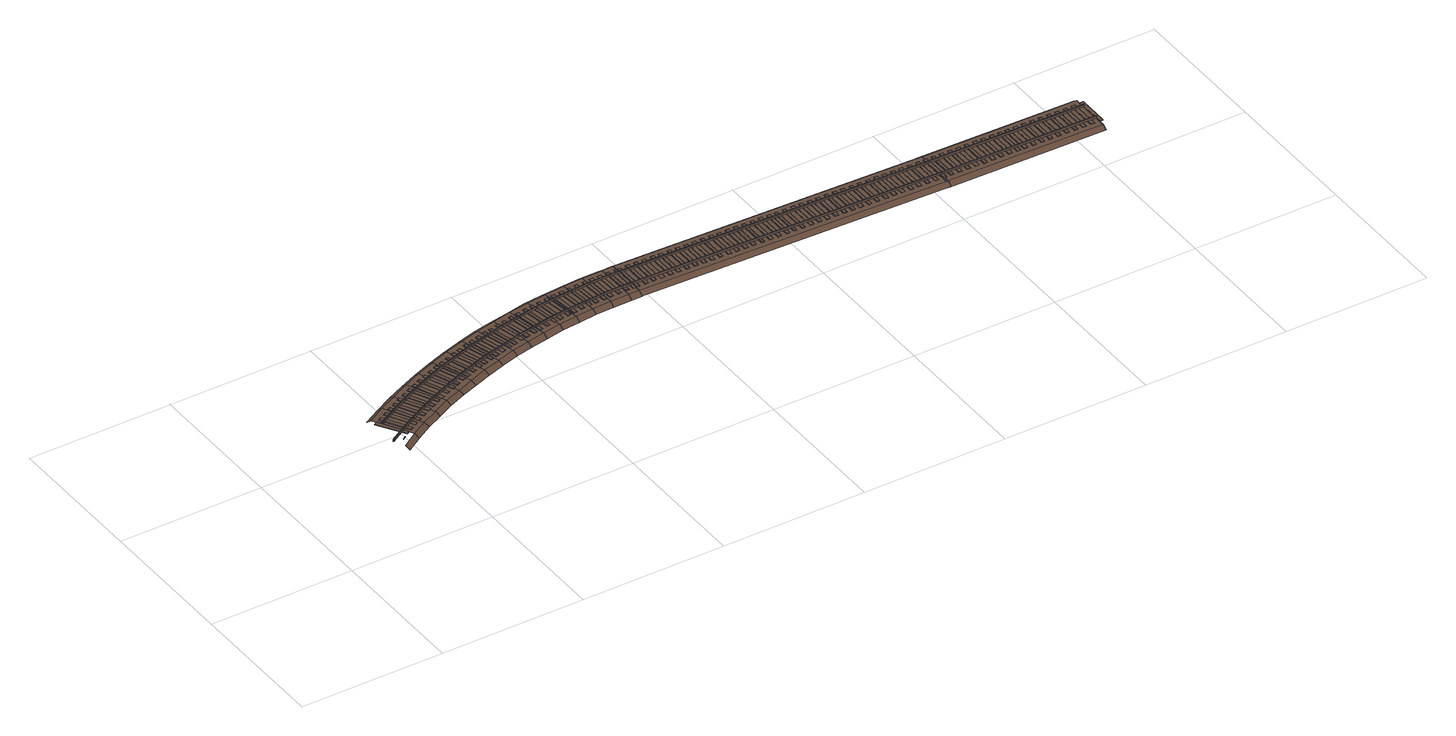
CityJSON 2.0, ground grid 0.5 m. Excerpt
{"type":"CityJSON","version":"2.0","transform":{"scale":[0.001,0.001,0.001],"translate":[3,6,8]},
"CityObjects":{
"railway1":{"type":"Railway","attributes":{"function":"1855"},"geometry":[{"type":"MultiSurface","lod":"3","boundaries":[[[0,1,2,3]],[[1,4,5,2]],[[4,6,7,5]],[[8,9,10,11]],[[12,13,14,15]],[[16,17,18,19]],[[12,20,21,13]],[[22,23,15,14]],[[21,20,23,22]],[[24,25,26,27]],[[13,21,22,14]],[[25,28,29,26]],[[30,31,32,33]],[[25,24,34,28]],[[35,27,26,29]],[[36,37,38,39]],[[37,40,41,38]],[[34,24,27,35]],[[40,42,43,41]],[[28,34,35,29]],[[31,19,44,32]],[[45,46,47,48]],[[3,2,49,50]],[[2,5,51,49]],[[5,7,52,51]],[[46,53,54,47]],[[46,45,55,53]],[[56,48,47,54]],[[19,18,57,44]],[[55,45,48,56]],[[53,55,56,54]],[[58,59,60,61]],[[59,62,63,60]],[[59,58,64,62]],[[65,61,60,63]],[[64,58,61,65]],[[62,64,65,63]],[[33,32,66,67]],[[68,69,70,71]],[[39,38,72,73]],[[38,41,74,72]],[[41,43,75,74]],[[69,76,77,70]],[[32,44,78,66]],[[69,68,79,76]],[[80,71,70,77]],[[50,49,81,82]],[[49,51,83,81]],[[51,52,84,83]],[[79,68,71,80]],[[76,79,80,77]],[[44,57,85,78]],[[86,87,88,89]],[[87,90,91,88]],[[87,86,92,90]],[[93,89,88,91]],[[92,86,89,93]],[[90,92,93,91]],[[94,95,96,97]],[[95,98,99,96]],[[67,66,100,101]],[[95,94,102,98]],[[103,97,96,99]],[[73,72,104,105]],[[72,74,106,104]],[[74,75,107,106]],[[102,94,97,103]],[[98,102,103,99]],[[66,78,108,100]],[[82,81,109,110]],[[81,83,111,109]],[[83,84,112,111]],[[113,114,115,116]],[[114,117,118,115]],[[78,85,119,108]],[[114,113,120,117]],[[121,116,115,118]],[[120,113,116,121]],[[117,120,121,118]],[[122,123,124,125]],[[123,126,127,124]],[[123,122,128,126]],[[129,125,124,127]],[[128,122,125,129]],[[126,128,129,127]],[[101,100,130,131]],[[105,104,132,133]],[[104,106,134,132]],[[106,107,135,134]],[[136,137,138,139]],[[137,140,141,138]],[[100,108,142,130]],[[111,112,143,144]],[[109,111,144,145]],[[110,109,145,146]],[[137,136,147,140]],[[148,139,138,141]],[[108,119,149,142]],[[147,136,139,148]],[[140,147,148,141]],[[150,151,152,153]],[[151,154,155,152]],[[151,150,156,154]],[[157,153,152,155]],[[156,150,153,157]],[[154,156,157,155]],[[158,159,160,161]],[[162,158,161,163]],[[158,162,164,159]],[[165,163,161,160]],[[131,130,166,167]],[[133,132,168,169]],[[132,134,170,168]],[[134,135,171,170]],[[159,164,165,160]],[[164,162,163,165]],[[130,142,172,166]],[[144,143,173,174]],[[145,144,174,175]],[[146,145,175,176]],[[142,149,177,172]],[[178,179,180,181]],[[182,178,181,183]],[[178,182,184,179]],[[185,183,181,180]],[[179,184,185,180]],[[184,182,183,185]],[[186,187,188,189]],[[190,186,189,191]],[[186,190,192,187]],[[193,191,189,188]],[[187,192,193,188]],[[192,190,191,193]],[[167,166,194,195]],[[169,168,196,197]],[[168,170,198,196]],[[170,171,199,198]],[[166,172,200,194]],[[174,173,201,202]],[[175,174,202,203]],[[176,175,203,204]],[[205,206,207,208]],[[172,177,209,200]],[[210,205,208,211]],[[205,210,212,206]],[[213,211,208,207]],[[206,212,213,207]],[[212,210,211,213]],[[214,215,216,217]],[[218,214,217,219]],[[214,218,220,215]],[[221,219,217,216]],[[215,220,221,216]],[[220,218,219,221]],[[222,223,224,225]],[[226,222,225,227]],[[222,226,228,223]],[[229,227,225,224]],[[223,228,229,224]],[[197,196,230,231]],[[196,198,232,230]],[[198,199,233,232]],[[195,194,234,235]],[[202,201,236,237]],[[203,202,237,238]],[[204,203,238,239]],[[194,200,240,234]],[[228,226,227,229]],[[200,209,241,240]],[[242,243,244,245]],[[246,242,245,247]],[[242,246,248,243]],[[249,247,245,244]],[[243,248,249,244]],[[248,246,247,249]],[[250,251,252,253]],[[251,254,255,252]],[[250,256,254,251]],[[255,257,253,252]],[[256,250,253,257]],[[254,256,257,255]],[[237,236,258,259]],[[238,237,259,260]],[[239,238,260,261]],[[231,230,262,263]],[[230,232,264,262]],[[232,233,265,264]],[[240,241,266,267]],[[234,240,267,268]],[[235,234,268,269]],[[270,271,272,273]],[[271,274,275,272]],[[270,276,274,271]],[[275,277,273,272]],[[276,270,273,277]],[[274,276,277,275]],[[278,279,280,281]],[[279,282,283,280]],[[278,284,282,279]],[[283,285,281,280]],[[284,278,281,285]],[[282,284,285,283]],[[286,287,288,289]],[[267,266,290,291]],[[259,258,292,293]],[[260,259,293,294]],[[287,295,296,288]],[[261,260,294,297]],[[264,265,298,299]],[[286,300,295,287]],[[296,301,289,288]],[[262,264,299,302]],[[263,262,302,303]],[[268,267,291,304]],[[300,286,289,301]],[[269,268,304,305]],[[295,300,301,296]],[[306,307,308,309]],[[307,310,311,308]],[[306,312,310,307]],[[311,313,309,308]],[[312,306,309,313]],[[310,312,313,311]],[[314,315,316,317]],[[315,318,319,316]],[[314,320,318,315]],[[319,321,317,316]],[[320,314,317,321]],[[318,320,321,319]],[[291,290,322,323]],[[293,292,324,325]],[[294,293,325,326]],[[297,294,326,327]],[[304,291,323,328]],[[299,298,329,330]],[[302,299,330,331]],[[303,302,331,332]],[[305,304,328,333]],[[334,335,336,337]],[[335,338,339,336]],[[339,340,337,336]],[[334,341,338,335]],[[341,334,337,340]],[[338,341,340,339]],[[342,343,344,345]],[[346,342,345,347]],[[346,348,343,342]],[[344,349,347,345]],[[343,348,349,344]],[[348,346,347,349]],[[323,322,350,351]],[[327,326,352,353]],[[326,325,354,352]],[[325,324,355,354]],[[356,357,358,359]],[[360,356,359,361]],[[328,323,351,362]],[[330,329,363,364]],[[332,331,365,366]],[[331,330,364,365]],[[360,367,357,356]],[[358,368,361,359]],[[333,328,362,369]],[[357,367,368,358]],[[367,360,361,368]],[[370,371,372,373]],[[374,370,373,375]],[[374,376,371,370]],[[372,377,375,373]],[[371,376,377,372]],[[376,374,375,377]],[[378,379,380,381]],[[382,378,381,383]],[[351,350,384,385]],[[382,386,379,378]],[[380,387,383,381]],[[353,352,388,389]],[[352,354,390,388]],[[354,355,391,390]],[[379,386,387,380]],[[386,382,383,387]],[[362,351,385,392]],[[364,363,393,394]],[[366,365,395,396]],[[365,364,394,395]],[[369,362,392,397]],[[398,399,400,401]],[[402,398,401,403]],[[402,404,399,398]],[[400,405,403,401]],[[399,404,405,400]],[[404,402,403,405]],[[406,407,408,409]],[[410,406,409,411]],[[410,412,407,406]],[[408,413,411,409]],[[385,384,414,415]],[[407,412,413,408]],[[412,410,411,413]],[[390,391,416,417]],[[388,390,417,418]],[[389,388,418,419]],[[420,421,422,423]],[[392,385,415,424]],[[425,420,423,426]],[[394,393,427,428]],[[395,394,428,429]],[[396,395,429,430]],[[422,431,426,423]],[[425,432,421,420]],[[421,432,431,422]],[[397,392,424,433]],[[432,425,426,431]],[[434,435,436,437]],[[438,434,437,439]],[[438,440,435,434]],[[436,441,439,437]],[[435,440,441,436]],[[415,414,442,443]],[[440,438,439,441]],[[444,445,446,447]],[[448,444,447,449]],[[417,416,450,451]],[[418,417,451,452]],[[419,418,452,453]],[[448,454,445,444]],[[446,455,449,447]],[[424,415,443,456]],[[445,454,455,446]],[[428,427,457,458]],[[454,448,449,455]],[[429,428,458,459]],[[430,429,459,460]],[[461,462,463,464]],[[433,424,456,465]],[[466,461,464,467]],[[466,468,462,461]],[[463,469,467,464]],[[462,468,469,463]],[[470,471,472,473]],[[468,466,467,469]],[[474,470,473,475]],[[443,442,476,477]],[[472,478,475,473]],[[474,479,471,470]],[[471,479,478,472]],[[451,450,480,481]],[[452,451,481,482]],[[453,452,482,483]],[[479,474,475,478]],[[484,485,486,487]],[[456,443,477,488]],[[489,484,487,490]],[[458,457,491,492]],[[459,458,492,493]],[[460,459,493,494]],[[489,495,485,484]],[[486,496,490,487]],[[485,495,496,486]],[[465,456,488,497]],[[495,489,490,496]],[[498,499,500,501]],[[477,476,502,503]],[[504,498,501,505]],[[504,506,499,498]],[[500,507,505,501]],[[481,480,508,509]],[[482,481,509,510]],[[483,482,510,511]],[[499,506,507,500]],[[512,513,514,515]],[[488,477,503,516]],[[506,504,505,507]],[[517,512,515,518]],[[492,491,519,520]],[[493,492,520,521]],[[494,493,521,522]],[[523,524,525,526]],[[527,528,529,530]],[[517,531,513,512]],[[514,532,518,515]],[[503,502,533,516]],[[513,531,532,514]],[[534,527,530,535]],[[497,488,516,533]],[[529,536,535,530]],[[531,517,518,532]],[[528,537,536,529]],[[538,539,540,541]],[[537,534,535,536]],[[542,538,541,543]],[[540,544,543,541]],[[539,545,544,540]],[[546,547,548,549]],[[545,542,543,544]],[[550,546,549,551]],[[548,552,551,549]],[[547,553,552,548]],[[554,555,556,557]],[[553,550,551,552]],[[558,554,557,559]],[[556,560,559,557]],[[555,561,560,556]],[[562,563,564,565]],[[561,558,559,560]],[[566,562,565,567]],[[564,568,567,565]],[[563,569,568,564]],[[570,571,572,573]],[[569,566,567,568]],[[574,570,573,575]],[[572,576,575,573]],[[571,577,576,572]],[[578,579,580,581]],[[577,574,575,576]],[[582,578,581,583]],[[580,584,583,581]],[[579,585,584,580]],[[586,587,588,589]],[[585,582,583,584]],[[590,586,589,591]],[[588,592,591,589]],[[587,593,592,588]],[[594,595,596,597]],[[593,590,591,592]],[[598,594,597,599]],[[596,600,599,597]],[[595,601,600,596]],[[602,603,604,605]],[[601,598,599,600]],[[606,602,605,607]],[[604,608,607,605]],[[603,609,608,604]],[[610,611,612,613]],[[609,606,607,608]],[[614,610,613,615]],[[612,616,615,613]],[[611,617,616,612]],[[618,619,620,621]],[[617,614,615,616]],[[622,618,621,623]],[[620,624,623,621]],[[619,625,624,620]],[[626,627,628,629]],[[625,622,623,624]],[[630,626,629,631]],[[628,632,631,629]],[[627,633,632,628]],[[634,635,636,637]],[[633,630,631,632]],[[638,634,637,639]],[[636,640,639,637]],[[635,641,640,636]],[[642,643,644,645]],[[641,638,639,640]],[[646,642,645,647]],[[644,648,647,645]],[[643,649,648,644]],[[650,651,652,653]],[[649,646,647,648]],[[654,650,653,655]],[[652,656,655,653]],[[651,657,656,652]],[[658,659,660,661]],[[657,654,655,656]],[[662,658,661,663]],[[660,664,663,661]],[[659,665,664,660]],[[666,667,668,669]],[[665,662,663,664]],[[670,666,669,671]],[[668,672,671,669]],[[667,673,672,668]],[[526,674,675,523]],[[676,677,678,679]],[[673,670,671,672]],[[680,681,682,683]],[[684,681,680,685]],[[685,686,687,684]],[[688,676,679,689]],[[678,690,689,679]],[[524,523,675,691]],[[677,692,690,678]],[[693,694,695,696]],[[697,698,699,700]],[[701,698,697,702]],[[702,703,704,701]],[[692,688,689,690]],[[705,693,696,706]],[[695,707,706,696]],[[708,525,524,691]],[[694,709,707,695]],[[710,711,712,713]],[[709,705,706,707]],[[714,710,713,715]],[[712,716,715,713]],[[711,717,716,712]],[[718,719,720,721]],[[717,714,715,716]],[[722,718,721,723]],[[720,724,723,721]],[[719,725,724,720]],[[726,727,728,729]],[[725,722,723,724]],[[730,726,729,731]],[[728,732,731,729]],[[727,733,732,728]],[[734,735,736,737]],[[733,730,731,732]],[[738,734,737,739]],[[736,740,739,737]],[[735,741,740,736]],[[742,743,744,745]],[[741,738,739,740]],[[746,742,745,747]],[[744,748,747,745]],[[743,749,748,744]],[[750,751,752,753]],[[749,746,747,748]],[[754,750,753,755]],[[752,756,755,753]],[[751,757,756,752]],[[758,759,760,761]],[[757,754,755,756]],[[762,758,761,763]],[[760,764,763,761]],[[759,765,764,760]],[[766,767,768,769]],[[765,762,763,764]],[[770,766,769,771]],[[768,772,771,769]],[[767,773,772,768]],[[774,775,776,777]],[[773,770,771,772]],[[778,774,777,779]],[[776,780,779,777]],[[775,781,780,776]],[[782,783,784,785]],[[781,778,779,780]],[[786,782,785,787]],[[784,788,787,785]],[[783,789,788,784]],[[790,791,792,793]],[[789,786,787,788]],[[794,790,793,795]],[[792,796,795,793]],[[791,797,796,792]],[[798,799,800,801]],[[797,794,795,796]],[[802,798,801,803]],[[800,804,803,801]],[[799,805,804,800]],[[806,807,808,809]],[[805,802,803,804]],[[810,806,809,811]],[[808,812,811,809]],[[807,813,812,808]],[[814,815,816,817]],[[813,810,811,812]],[[818,814,817,819]],[[816,820,819,817]],[[815,821,820,816]],[[822,823,824,825]],[[821,818,819,820]],[[826,822,825,827]],[[824,828,827,825]],[[823,829,828,824]],[[830,831,832,833]],[[829,826,827,828]],[[834,830,833,835]],[[832,836,835,833]],[[831,837,836,832]],[[838,839,840,841]],[[837,834,835,836]],[[842,838,841,843]],[[840,844,843,841]],[[839,845,844,840]],[[846,847,848,849]],[[845,842,843,844]],[[850,851,852,853]],[[854,846,849,855]],[[675,691,708,674]],[[848,856,855,849]],[[847,857,856,848]],[[858,859,860,861]],[[857,854,855,856]],[[862,858,861,863]],[[860,864,863,861]],[[859,865,864,860]],[[866,867,868,869]],[[865,862,863,864]],[[870,866,869,871]],[[868,872,871,869]],[[867,873,872,868]],[[874,875,876,877]],[[873,870,871,872]],[[878,874,877,879]],[[876,880,879,877]],[[875,881,880,876]],[[882,883,884,885]],[[881,878,879,880]],[[886,882,885,887]],[[884,888,887,885]],[[883,889,888,884]],[[890,891,892,893]],[[889,886,887,888]],[[894,890,893,895]],[[892,896,895,893]],[[891,897,896,892]],[[898,899,900,901]],[[897,894,895,896]],[[902,898,901,903]],[[900,904,903,901]],[[899,905,904,900]],[[906,907,908,909]],[[905,902,903,904]],[[910,906,909,911]],[[908,912,911,909]],[[907,913,912,908]],[[914,915,916,917]],[[913,910,911,912]],[[918,914,917,919]],[[916,920,919,917]],[[915,921,920,916]],[[922,923,924,925]],[[853,926,927,850]],[[921,918,919,920]],[[928,922,925,929]],[[930,931,932,933]],[[931,934,935,932]],[[934,936,937,935]],[[924,938,929,925]],[[923,939,938,924]],[[927,940,851,850]],[[941,942,943,944]],[[945,946,947,948]],[[946,949,950,947]],[[939,928,929,938]],[[949,951,952,950]],[[953,941,944,954]],[[943,955,954,944]],[[942,956,955,943]],[[940,957,852,851]],[[958,959,960,961]],[[956,953,954,955]],[[962,958,961,963]],[[960,964,963,961]],[[959,965,964,960]],[[966,967,968,969]],[[965,962,963,964]],[[970,966,969,971]],[[968,972,971,969]],[[967,973,972,968]],[[974,975,976,977]],[[973,970,971,972]],[[978,974,977,979]],[[976,980,979,977]],[[975,981,980,976]],[[982,983,984,985]],[[981,978,979,980]],[[986,982,985,987]],[[984,988,987,985]],[[983,989,988,984]],[[990,991,992,993]],[[989,986,987,988]],[[994,990,993,995]],[[992,996,995,993]],[[991,997,996,992]],[[998,999,1000,1001]],[[997,994,995,996]],[[1002,998,1001,1003]],[[1000,1004,1003,1001]],[[999,1005,1004,1000]],[[1006,1007,1008,1009]],[[1005,1002,1003,1004]],[[1010,1006,1009,1011]],[[1008,1012,1011,1009]],[[1007,1013,1012,1008]],[[1014,1015,1016,1017]],[[1013,1010,1011,1012]],[[1018,1014,1017,1019]],[[1016,1020,1019,1017]],[[1015,1021,1020,1016]],[[1022,1023,1024,1025]],[[1021,1018,1019,1020]],[[1026,1022,1025,1027]],[[927,940,957,926]],[[1024,1028,1027,1025]],[[1023,1029,1028,1024]],[[1029,1026,1027,1028]]]}]}
},
"vertices":[
[403,395,205],[403,395,212],[460,431,210],[460,431,204],[406,392,212],[462,427,210],[406,392,205],[462,427,204],[437,390,202],[447,397,202],[447,397,205],[437,390,205],[404,497,204],[462,406,202],[462,406,205],[404,497,205],[426,362,202],[434,348,191],[489,383,189],[481,397,202],[415,504,202],[472,412,202],[472,412,204],[415,504,205],[439,518,202],[428,512,202],[429,512,205],[439,518,205],[482,418,202],[483,418,204],[399,534,191],[407,520,202],[469,556,202],[461,570,189],[493,424,202],[493,424,204],[424,489,205],[424,489,211],[485,524,210],[485,523,204],[427,485,211],[487,520,210],[427,485,205],[487,520,204],[537,430,201],[465,532,202],[454,526,202],[454,526,204],[465,532,204],[517,464,208],[517,464,202],[520,461,208],[520,460,202],[508,433,201],[508,433,202],[517,439,201],[519,439,202],[545,416,189],[489,546,202],[478,540,202],[478,540,204],[489,546,204],[529,445,201],[529,445,202],[539,450,201],[539,450,202],[532,589,199],[524,603,189],[515,560,201],[504,554,201],[504,554,202],[515,560,202],[545,556,208],[545,556,202],[548,553,208],[548,552,202],[555,459,199],[555,459,202],[597,461,199],[565,464,199],[565,464,202],[577,496,208],[577,495,202],[579,492,208],[579,492,202],[604,446,186],[541,574,201],[529,568,201],[529,568,202],[541,574,202],[581,473,199],[581,473,202],[591,478,199],[592,478,202],[566,585,199],[555,580,199],[555,580,202],[566,585,202],[602,483,199],[602,483,201],[596,620,199],[589,635,186],[613,488,199],[613,488,201],[609,587,207],[609,586,201],[610,583,207],[610,583,201],[656,490,198],[637,525,205],[637,525,199],[638,521,205],[638,521,199],[592,598,199],[581,593,199],[581,593,202],[592,598,201],[629,496,199],[629,496,201],[662,475,186],[638,501,199],[640,501,201],[617,610,199],[606,605,199],[606,605,201],[617,610,201],[650,506,198],[650,506,199],[661,511,198],[661,511,199],[658,648,198],[653,663,186],[672,615,205],[672,615,199],[674,611,205],[674,611,199],[644,622,198],[633,617,199],[633,617,201],[644,622,199],[677,518,198],[677,518,199],[716,516,196],[700,548,199],[700,548,205],[699,552,205],[699,552,199],[688,523,196],[688,523,199],[722,501,185],[670,634,198],[660,629,198],[660,629,199],[670,634,199],[704,530,196],[704,530,199],[715,535,196],[715,535,199],[686,640,196],[726,539,196],[726,539,199],[686,640,199],[697,644,196],[697,644,199],[737,544,196],[737,544,198],[725,675,196],[719,690,183],[736,641,204],[736,641,198],[738,637,204],[738,637,198],[775,540,195],[762,573,198],[762,573,204],[761,577,204],[761,577,198],[782,525,183],[713,651,196],[754,551,196],[754,551,198],[713,651,199],[724,655,196],[724,655,199],[765,555,196],[765,555,198],[739,661,196],[775,559,196],[775,559,198],[739,661,198],[750,665,196],[750,665,198],[787,563,195],[787,563,196],[791,699,195],[786,714,183],[802,664,202],[801,664,196],[803,661,202],[803,661,196],[838,563,194],[825,596,196],[825,596,202],[824,600,202],[824,600,196],[767,671,196],[803,569,195],[803,569,196],[767,671,198],[843,547,182],[778,675,195],[778,675,196],[815,573,195],[815,573,196],[794,681,195],[831,579,194],[831,579,196],[794,681,196],[806,685,195],[806,685,196],[843,584,194],[843,584,196],[820,689,195],[854,587,194],[854,587,196],[820,689,196],[832,693,194],[832,693,196],[865,590,194],[865,590,196],[867,686,201],[867,686,196],[869,682,202],[869,682,196],[859,721,194],[854,736,182],[888,617,195],[888,617,201],[887,621,201],[887,621,195],[900,583,192],[906,568,180],[849,699,194],[882,596,192],[882,596,195],[849,699,196],[860,702,194],[860,702,196],[892,600,192],[892,600,195],[875,707,192],[904,603,192],[904,603,195],[875,707,195],[916,606,192],[916,606,195],[886,710,192],[886,710,195],[953,635,194],[953,635,199],[952,639,199],[952,639,194],[934,705,199],[934,705,194],[935,701,199],[935,701,194],[968,586,180],[964,601,192],[927,740,192],[922,756,180],[903,715,192],[933,611,192],[933,611,194],[903,715,195],[945,614,192],[945,614,194],[915,718,192],[915,718,195],[932,723,192],[962,619,192],[962,619,194],[932,723,194],[973,622,191],[973,622,192],[943,726,192],[943,726,194],[958,730,192],[985,625,191],[985,625,192],[959,730,194],[1030,601,178],[1027,617,189],[1017,651,192],[1017,652,199],[1017,656,198],[996,628,191],[996,628,192],[1017,655,192],[1001,718,192],[1001,718,199],[970,732,191],[970,732,192],[1001,722,199],[1001,722,192],[995,757,191],[991,773,179],[987,737,191],[1013,632,191],[1013,632,192],[987,737,192],[1025,635,189],[1025,635,192],[999,740,191],[999,740,192],[1014,743,191],[1035,637,189],[1035,637,192],[1014,743,192],[1048,640,189],[1048,640,192],[1025,745,189],[1025,745,192],[1094,615,176],[1091,630,189],[1083,665,191],[1083,665,196],[1082,669,196],[1082,669,191],[1062,772,189],[1070,732,192],[1070,732,196],[1069,736,196],[1069,736,191],[1059,787,176],[1043,749,189],[1065,643,189],[1065,643,192],[1043,749,192],[1077,646,189],[1077,646,191],[1054,751,192],[1054,751,189],[1089,648,189],[1099,650,189],[1099,650,191],[1089,648,191],[1070,755,189],[1070,755,191],[1082,757,189],[1082,757,191],[1157,626,176],[1155,642,188],[1147,681,196],[1147,681,189],[1149,677,196],[1149,677,189],[1118,653,189],[1130,655,188],[1130,655,189],[1118,653,191],[1099,760,189],[1099,760,191],[1133,784,188],[1138,744,189],[1138,744,196],[1138,748,196],[1136,748,189],[1110,762,189],[1110,762,191],[1130,800,176],[1147,658,188],[1158,661,188],[1158,661,189],[1147,658,189],[1128,765,188],[1128,765,189],[1139,767,188],[1139,767,189],[1170,662,186],[1182,664,186],[1182,664,189],[1170,662,189],[1155,769,188],[1155,769,189],[1221,635,173],[1219,651,186],[1166,771,188],[1166,771,189],[1214,690,195],[1214,690,189],[1215,686,195],[1215,686,189],[1202,794,186],[1207,754,189],[1207,754,195],[1206,758,195],[1206,758,189],[1199,809,175],[1200,666,186],[1211,668,186],[1211,668,189],[1200,666,189],[1184,773,186],[1184,773,189],[1197,775,186],[1197,775,189],[1223,669,186],[1235,670,186],[1235,670,188],[1223,669,188],[1211,777,186],[1211,777,189],[1224,778,186],[1224,778,188],[1285,642,173],[1283,657,185],[1280,693,186],[1280,693,192],[1280,697,192],[1280,697,186],[1253,672,186],[1264,673,186],[1264,673,188],[1253,672,188],[1272,801,185],[1240,780,186],[1240,780,188],[1275,761,186],[1275,761,192],[1275,765,192],[1275,765,186],[1253,781,188],[1253,781,186],[1269,817,173],[1282,675,185],[1293,677,185],[1293,677,186],[1282,675,186],[1271,783,186],[1271,783,188],[1283,784,185],[1283,784,186],[1349,646,172],[1349,662,183],[1306,677,185],[1317,678,185],[1317,678,186],[1306,677,186],[1298,785,185],[1298,785,186],[1348,698,186],[1348,698,192],[1348,702,192],[1348,702,186],[1309,786,185],[1309,786,186],[1341,806,183],[1344,766,186],[1344,766,192],[1344,770,192],[1344,770,186],[1335,679,183],[1347,680,183],[1347,680,186],[1335,679,186],[1341,822,172],[1328,787,183],[1328,787,186],[1340,788,183],[1340,788,186],[1359,680,183],[1371,681,183],[1371,681,186],[1359,680,186],[1355,788,183],[1355,788,186],[1415,648,170],[1415,664,183],[1367,789,186],[1367,789,183],[1415,700,185],[1415,700,191],[1415,704,191],[1415,704,185],[1389,681,183],[1400,682,183],[1400,682,185],[1389,681,185],[1413,808,182],[1384,789,183],[1384,789,185],[1413,768,185],[1413,768,191],[1413,772,191],[1413,772,185],[1397,790,183],[1397,790,185],[1412,824,170],[1418,682,183],[1429,683,182],[1429,683,183],[1418,682,185],[1452,648,170],[1452,664,182],[1413,790,183],[1413,790,185],[1426,791,182],[1426,791,183],[1452,700,183],[1452,700,189],[1452,704,189],[1452,704,183],[1442,682,182],[1453,682,182],[1453,682,183],[1442,682,183],[1452,808,182],[1442,790,182],[1442,790,183],[1452,768,183],[1452,768,189],[1452,772,189],[1452,772,183],[1444,665,182],[1444,809,182],[1444,825,170],[1444,649,170],[1455,683,182],[1466,683,180],[1466,683,183],[1455,683,183],[1453,790,182],[1453,790,183],[1452,824,170],[1455,791,182],[1455,791,183],[1466,791,183],[1466,791,180],[1485,683,180],[1497,683,180],[1497,683,183],[1485,683,183],[1485,791,180],[1485,791,183],[1497,791,183],[1497,791,180],[1514,683,180],[1525,683,180],[1525,683,182],[1514,683,182],[1514,791,180],[1514,791,182],[1525,791,182],[1525,791,180],[1543,683,179],[1556,683,179],[1556,683,180],[1543,683,180],[1543,791,179],[1543,791,180],[1556,791,180],[1556,791,179],[1573,683,179],[1585,683,178],[1586,683,180],[1573,683,180],[1573,791,179],[1573,791,180],[1586,791,180],[1585,791,178],[1602,683,178],[1614,683,176],[1614,683,179],[1602,683,180],[1602,791,178],[1602,791,180],[1614,791,179],[1614,791,176],[1633,683,176],[1644,683,176],[1644,683,179],[1633,683,179],[1633,791,176],[1633,791,179],[1644,791,179],[1644,791,176],[1662,683,176],[1674,683,176],[1674,683,178],[1662,683,178],[1662,791,176],[1662,791,178],[1674,791,178],[1674,791,176],[1692,683,175],[1704,683,175],[1704,683,176],[1692,683,176],[1692,791,175],[1692,791,176],[1704,791,176],[1704,791,175],[1721,683,175],[1733,683,173],[1733,683,176],[1721,683,176],[1721,791,175],[1721,791,176],[1733,791,176],[1733,791,173],[1751,683,173],[1762,683,173],[1762,683,175],[1751,683,176],[1751,791,173],[1751,791,176],[1762,791,175],[1762,791,173],[1781,683,173],[1793,683,173],[1793,683,175],[1781,683,175],[1781,791,173],[1781,791,175],[1793,791,175],[1793,791,173],[1810,683,172],[1822,683,172],[1822,683,173],[1810,683,173],[1810,791,172],[1810,791,173],[1822,791,173],[1822,791,172],[1839,683,170],[1852,683,170],[1852,683,173],[1839,683,173],[1839,791,170],[1839,791,173],[1852,791,173],[1852,791,170],[1868,683,170],[1881,683,170],[1881,683,172],[1868,683,173],[1868,791,170],[1868,791,173],[1881,791,172],[1881,791,170],[1899,683,170],[1910,683,169],[1910,683,170],[1899,683,172],[1899,791,170],[1899,791,172],[1910,791,170],[1910,791,169],[1929,683,169],[1941,683,169],[1941,683,170],[1929,683,170],[1929,791,169],[1929,791,170],[1941,791,170],[1941,791,169],[1958,683,167],[1970,683,167],[1970,683,170],[1958,683,170],[1958,791,167],[1958,791,170],[1970,791,170],[1970,791,167],[2551,649,140],[2551,665,151],[1988,683,167],[1999,683,167],[1999,683,169],[1988,683,169],[2551,701,160],[1437,701,189],[1437,701,183],[2551,701,154],[1437,705,189],[2551,705,160],[2551,705,154],[1437,705,183],[1988,791,167],[1988,791,169],[1999,791,169],[2551,809,151],[1999,791,167],[2014,683,167],[2025,683,166],[2025,683,167],[2014,683,169],[2551,769,160],[1437,769,189],[1437,769,183],[2551,769,154],[1437,773,189],[2551,773,160],[2551,773,154],[1437,773,183],[2014,791,167],[2014,791,169],[2025,791,167],[2551,825,140],[2025,791,166],[2043,683,166],[2054,683,164],[2054,683,167],[2043,683,167],[2043,791,166],[2043,791,167],[2054,791,167],[2054,791,164],[2073,683,164],[2085,683,164],[2085,683,167],[2073,683,167],[2073,791,164],[2073,791,167],[2085,791,167],[2085,791,164],[2102,683,164],[2114,683,164],[2114,683,166],[2102,683,166],[2102,791,164],[2102,791,166],[2114,791,166],[2114,791,164],[2131,683,163],[2144,683,163],[2144,683,164],[2131,683,164],[2131,791,163],[2131,791,164],[2144,791,164],[2144,791,163],[2160,683,163],[2173,683,162],[2174,683,164],[2162,683,164],[2160,791,163],[2162,791,164],[2174,791,164],[2173,791,162],[2191,683,162],[2203,683,160],[2203,683,163],[2191,683,164],[2191,791,162],[2191,791,164],[2203,791,163],[2203,791,160],[2221,683,160],[2233,683,160],[2233,683,163],[2221,683,163],[2221,791,160],[2221,791,163],[2233,791,163],[2233,791,160],[2249,683,160],[2262,683,160],[2262,683,162],[2249,683,162],[2249,791,160],[2249,791,162],[2262,791,162],[2262,791,160],[2280,683,159],[2291,683,159],[2291,683,160],[2280,683,160],[2280,791,159],[2280,791,160],[2291,791,160],[2291,791,159],[2309,683,159],[2320,683,157],[2320,683,160],[2309,683,160],[2309,791,159],[2309,791,160],[2320,791,160],[2320,791,157],[2339,683,157],[2351,683,157],[2351,683,159],[2339,683,160],[2339,791,157],[2339,791,160],[2351,791,159],[2351,791,157],[2368,683,157],[2381,683,157],[2381,683,159],[2368,683,159],[2368,791,157],[2368,791,159],[2381,791,159],[2381,791,157],[2397,683,156],[2410,683,156],[2410,683,157],[2397,683,157],[2397,791,156],[2397,791,157],[2410,791,157],[2410,791,156],[2428,683,154],[2440,683,154],[2440,683,157],[2428,683,157],[2428,791,154],[2428,791,157],[2440,791,157],[2440,791,154],[2457,683,154],[2469,683,154],[2469,683,156],[2457,683,156],[2457,791,154],[2457,791,156],[2469,791,156],[2469,791,154],[2487,683,154],[2499,683,153],[2499,683,154],[2487,683,156],[2487,791,154],[2487,791,156],[2499,791,154],[2499,791,153],[2517,683,153],[2528,683,153],[2528,683,154],[2517,683,154],[2517,791,153],[2517,791,154],[2528,791,154],[2528,791,153],[2546,683,151],[2557,683,151],[2557,683,154],[2546,683,154],[2544,665,151],[2544,809,151],[2544,825,140],[2544,649,140],[2546,791,151],[2546,791,154],[2557,791,154],[2557,791,151],[2572,683,151],[2583,683,151],[2583,683,153],[2572,683,154],[2572,791,151],[2572,791,154],[2583,791,153],[2583,791,151],[2601,683,151],[2613,683,151],[2613,683,153],[2601,683,153],[2601,791,151],[2601,791,153],[2613,791,153],[2613,791,151],[2631,683,151],[2643,683,150],[2643,683,151],[2631,683,153],[2631,791,151],[2631,791,153],[2643,791,151],[2643,791,150],[2660,683,150],[2673,683,150],[2673,683,151],[2660,683,151],[2660,791,150],[2660,791,151],[2673,791,151],[2673,791,150],[2690,683,148],[2701,683,148],[2701,683,151],[2690,683,151],[2690,791,148],[2690,791,151],[2701,791,151],[2701,791,148],[2720,683,148],[2732,683,148],[2732,683,151],[2720,683,151],[2720,791,148],[2720,791,151],[2732,791,151],[2732,791,148],[2749,683,148],[2761,683,148],[2761,683,150],[2749,683,150],[2749,791,148],[2749,791,150],[2761,791,150],[2761,791,148],[2778,683,148],[2791,683,148],[2791,683,150],[2778,683,150],[2778,791,148],[2778,791,150],[2791,791,150],[2791,791,148],[2809,683,147],[2820,683,147],[2820,683,148],[2809,683,148],[3102,649,130],[3102,665,141],[2809,791,147],[2809,791,148],[3102,701,144],[3102,701,150],[2538,701,160],[2538,701,154],[3102,705,150],[2538,705,160],[3102,705,144],[2538,705,154],[2820,791,148],[2820,791,147],[3102,809,141],[2833,683,147],[2846,683,147],[2846,683,148],[2833,683,148],[3102,769,144],[3102,769,150],[2538,769,160],[2538,769,154],[3102,773,150],[2538,773,160],[3102,773,144],[2538,773,154],[2833,791,147],[2833,791,148],[2846,791,148],[2846,791,147],[3102,825,130],[2864,683,146],[2876,683,146],[2876,683,148],[2864,683,148],[2864,791,146],[2864,791,148],[2876,791,148],[2876,791,146],[2893,683,146],[2905,683,146],[2905,683,148],[2893,683,148],[2893,791,146],[2893,791,148],[2905,791,148],[2905,791,146],[2923,683,144],[2935,683,144],[2935,683,147],[2923,683,147],[2923,791,144],[2923,791,147],[2935,791,147],[2935,791,144],[2953,683,144],[2964,683,144],[2964,683,146],[2953,683,147],[2953,791,144],[2953,791,147],[2964,791,146],[2964,791,144],[2982,683,144],[2993,683,144],[2993,683,146],[2982,683,146],[2982,791,144],[2982,791,146],[2993,791,146],[2993,791,144],[3012,683,144],[3024,683,143],[3024,683,144],[3012,683,146],[3012,791,144],[3012,791,146],[3024,791,144],[3024,791,143],[3041,683,143],[3053,683,143],[3053,683,144],[3041,683,144],[3041,791,143],[3041,791,144],[3053,791,144],[3053,791,143],[3070,683,143],[3083,683,141],[3083,683,144],[3070,683,144],[3070,791,143],[3070,791,144],[3083,791,144],[3083,791,141],[3101,683,141],[3113,683,141],[3113,683,144],[3101,683,144],[3101,791,141],[3101,791,144],[3113,791,144],[3113,791,141]
]}
